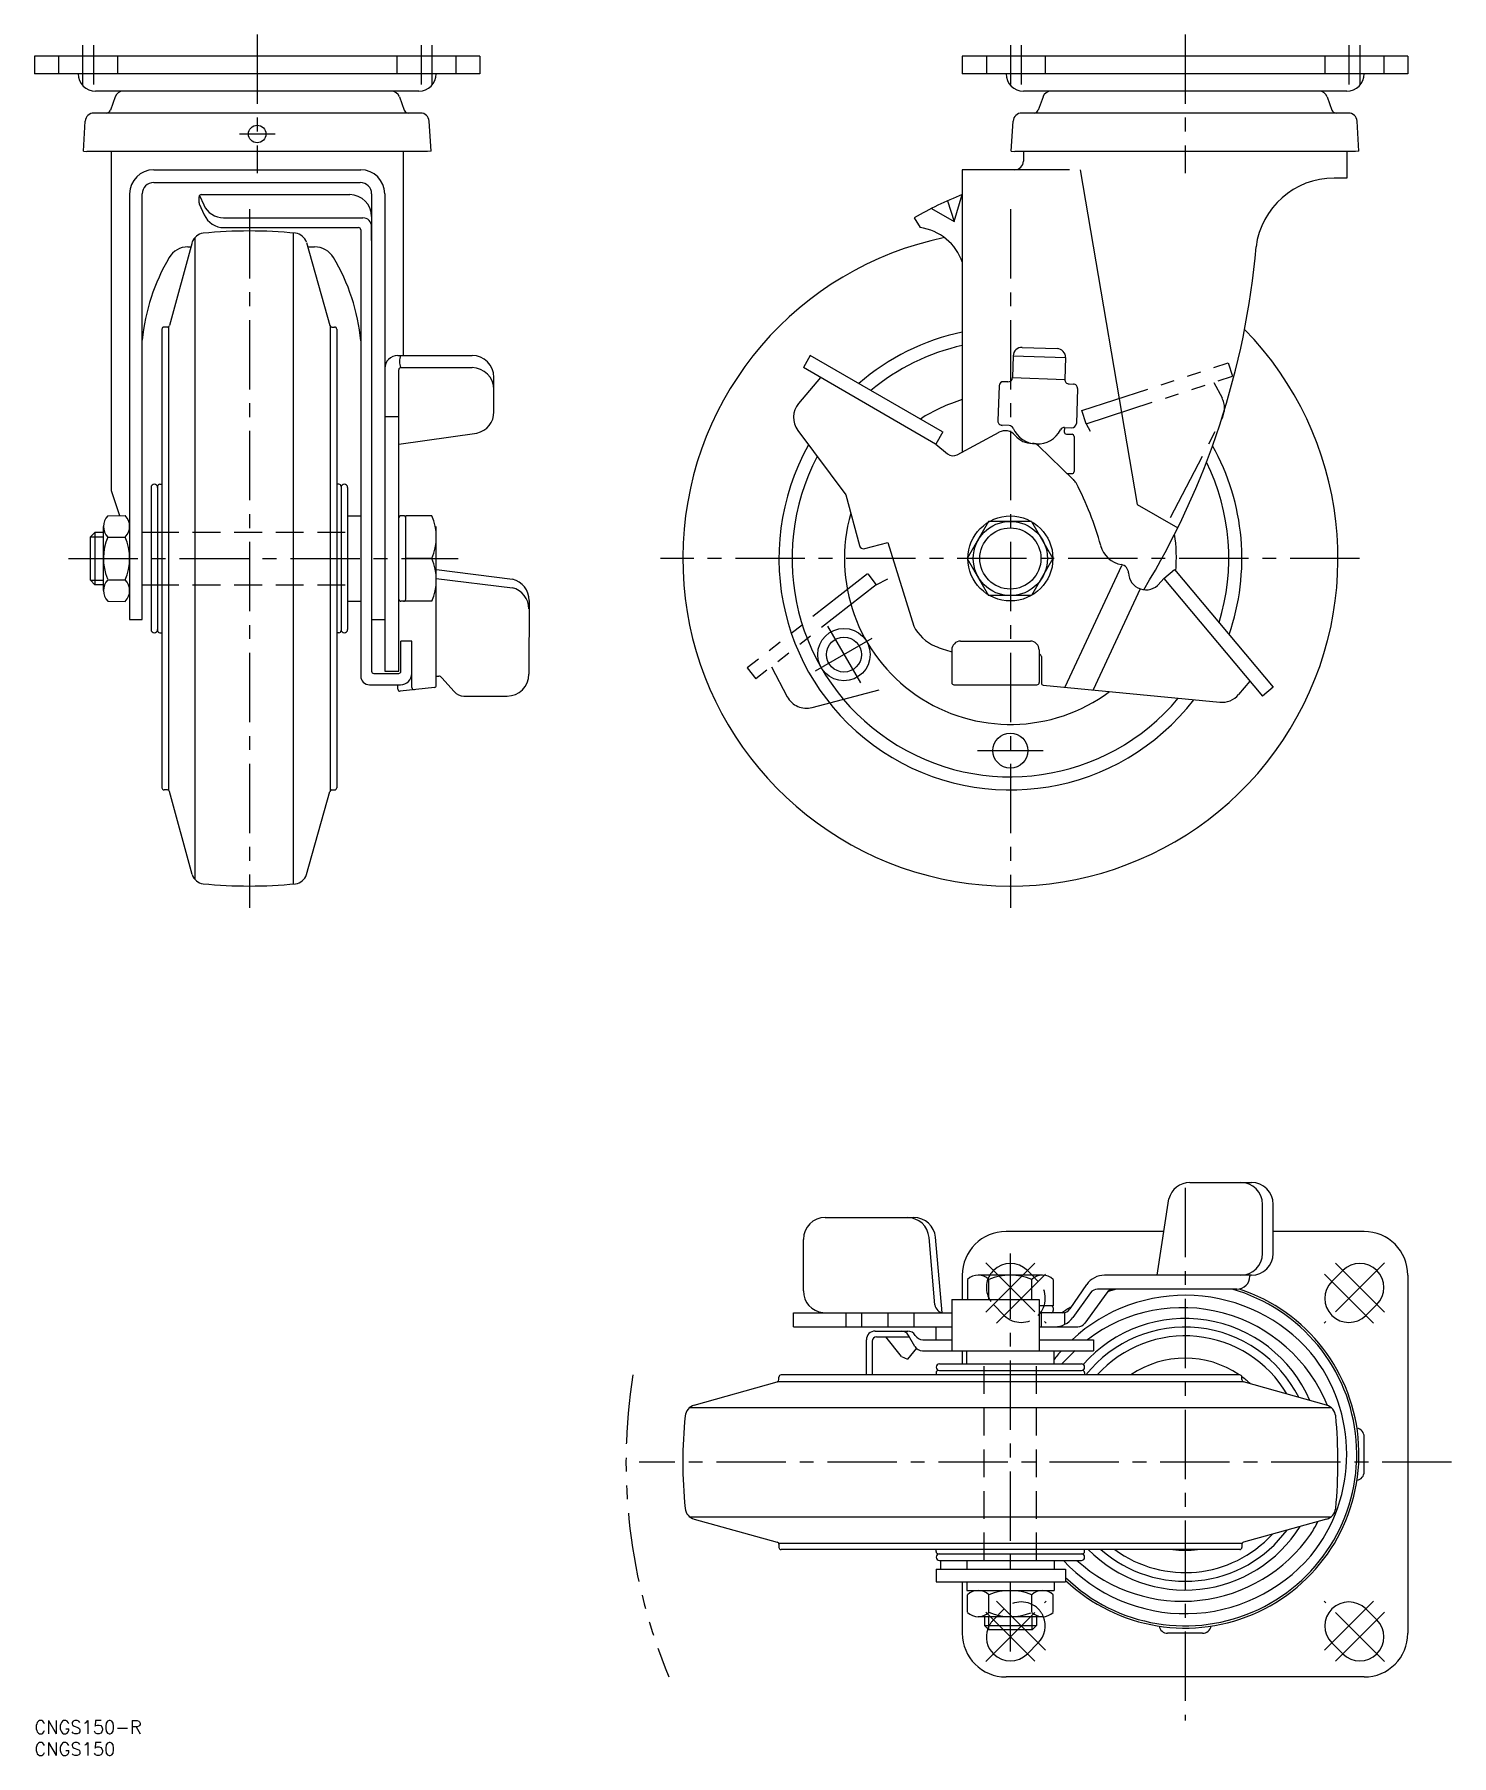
# Model space of a CAD drawing. Extents: x 0 to 324, y -8 to 386.
import ezdxf

# ---------------------------------------------------------------- set-up
doc = ezdxf.new("R2010")
doc.units = 0
doc.header["$LTSCALE"] = 0.5
for name, pattern in [('CENTER', [50.8, 31.75, -6.35, 6.35, -6.35]), ('DASHED', [19.05, 12.7, -6.35]), ('PHANTOM', [63.5, 31.75, -6.35, 6.35, -6.35, 6.35, -6.35])]:
    doc.linetypes.add(name, pattern=pattern)
doc.layers.get('0').update_dxf_attribs({"linetype": 'CONTINUOUS'})
for name, color, linetype in [('MSM_CENTER', 1, 'CENTER'), ('MSM_CONTINUOUS', 7, 'CONTINUOUS'), ('MSM_DASHED', 4, 'DASHED'), ('MSM_IMAGINARY', 6, 'PHANTOM'), ('MSM_NARROW', 5, 'CONTINUOUS'), ('MSM_PART_NUMBER', 7, 'CONTINUOUS')]:
    doc.layers.add(name, color=color, linetype=linetype)
doc.styles.get("Standard").update_dxf_attribs({"font": 'txt.shx', "height": 3, "bigfont": 'bigfont.shx'})

# ---------------------------------------------------------------- blocks, each defined once
blk = doc.blocks.new('*U2')
at = {"layer": 'MSM_PART_NUMBER'}
blk.add_text('CNGS150-R', height=3, dxfattribs=at).set_placement((0, -3))
blk = doc.blocks.new('*U3')
at = {"layer": 'MSM_PART_NUMBER'}
blk.add_text('CNGS150', height=3, dxfattribs=at).set_placement((0, -8))

msp = doc.modelspace()

# ---------------------------------------------------------------- linework, layer by layer
msp.add_line((12.8, 261.11), (13.8, 260.11))
at = {"layer": 'MSM_CENTER'}
for p, q in [((11, 383.61), (11, 374.61)), ((13.5, 383.61), (13.5, 374.61)), ((51, 386.11), (51, 354.31)), ((88.5, 383.61), (88.5, 374.61)), ((91, 383.61), (91, 374.61)), ((223.43, 383.61), (223.43, 374.61)), ((225.93, 383.61), (225.93, 374.61)), ((263.43, 386.11), (263.43, 354.31)), ((300.93, 383.61), (300.93, 374.61)), ((303.43, 383.61), (303.43, 374.61)), ((46.94, 363.31), (55.12, 363.31)), ((49.2, 346.11), (49.2, 186.11)), ((223.43, 346.1), (223.43, 186.11)), ((7.8, 266.11), (97, 266.11)), ((303.34, 266.11), (143.34, 266.11)), ((181.58, 250.6), (189.08, 237.61)), ((178.83, 240.36), (191.82, 247.86)), ((215.93, 222.11), (230.93, 222.11)), ((263.43, 122), (263.43, 0)), ((223.43, 15.8), (223.43, 107)), ((217.78, 104.84), (231.59, 91.02)), ((217.78, 93.52), (229.09, 104.84)), ((309.09, 104.84), (295.28, 91.02)), ((309.09, 93.52), (297.78, 104.84)), ((220.28, 91.02), (231.59, 102.34)), ((306.59, 91.02), (295.28, 102.34)), ((324.43, 59.18), (138.43, 59.18)), ((217.78, 13.52), (231.59, 27.34)), ((217.78, 24.84), (229.09, 13.52)), ((220.28, 27.34), (231.59, 16.02)), ((309.09, 13.52), (295.28, 27.34)), ((306.59, 27.34), (295.28, 16.02)), ((309.09, 24.84), (297.78, 13.52))]:
    msp.add_line(p, q, dxfattribs=at)
at = {"layer": 'MSM_CONTINUOUS'}
for p, q in [((102, 381.11), (0, 381.11)), ((0, 381.11), (0, 377.11)), ((102, 381.11), (102, 377.11)), ((314.43, 381.11), (212.43, 381.11)), ((212.43, 381.11), (212.43, 377.11)), ((314.43, 381.11), (314.43, 377.11)), ((102, 377.11), (0, 377.11)), ((314.43, 377.11), (212.43, 377.11)), ((88, 373.11), (14, 373.11)), ((18.46, 371.78), (17.38, 368.77)), ((83.54, 371.78), (84.62, 368.77)), ((300.43, 373.11), (226.43, 373.11)), ((230.9, 371.78), (229.82, 368.77)), ((295.97, 371.78), (297.05, 368.77)), ((88.37, 368.11), (13.63, 368.11)), ((300.81, 368.11), (226.06, 368.11)), ((11.2, 359.36), (11.63, 366.23)), ((90.8, 359.36), (90.37, 366.23)), ((223.64, 359.36), (224.07, 366.23)), ((303.23, 359.36), (302.8, 366.23)), ((11.2, 359.36), (12, 359.31)), ((90, 359.31), (12, 359.31)), ((17.6, 359.31), (17.6, 281.67)), ((84.4, 359.31), (84.4, 312.58)), ((90.8, 359.36), (90, 359.31)), ((223.64, 359.36), (224.43, 359.31)), ((302.43, 359.31), (224.43, 359.31)), ((226.43, 359.31), (226.43, 357.11)), ((300.43, 359.31), (300.43, 353.21)), ((303.23, 359.36), (302.43, 359.31)), ((27.3, 355.11), (74.7, 355.11)), ((236.93, 355.11), (212.43, 355.11)), ((212.43, 355.11), (212.43, 290.5)), ((239.43, 355.11), (252.43, 278.49)), ((27.3, 352.21), (74.6, 352.21)), ((300.43, 353.21), (297.53, 353.21)), ((21.8, 349.61), (21.8, 252.11)), ((24.7, 252.11), (24.7, 349.61)), ((37.7, 347.53), (37.7, 348.92)), ((37.74, 347.32), (38.87, 344.81)), ((37.79, 349.21), (38.76, 347.06)), ((38.2, 349.42), (72.2, 349.42)), ((77.2, 349.61), (77.2, 240.28)), ((80.2, 349.61), (80.2, 240.28)), ((209.06, 348.01), (210.55, 343.3)), ((210.55, 343.3), (212.43, 349.42)), ((43.32, 344.11), (75.2, 344.11)), ((77.2, 338.92), (77.2, 342.92)), ((201.43, 344.11), (202.75, 341.86)), ((205.38, 346.26), (210.55, 343.3)), ((36.7, 339.53), (36.7, 192.68)), ((43.43, 341.86), (74.2, 341.86)), ((59.2, 340.64), (59.2, 191.58)), ((74.7, 341.36), (74.7, 239.18)), ((36.14, 338.5), (30.91, 319.47)), ((35.14, 337.46), (35.85, 337.46)), ((62.26, 338.5), (67.63, 319.47)), ((62.56, 337.46), (64.15, 337.46)), ((67.7, 319.32), (67.7, 212.89)), ((29.2, 318.61), (29.2, 213.61)), ((30.43, 319.11), (29.7, 319.11)), ((30.7, 319.19), (30.7, 213.03)), ((68.11, 319.11), (68.7, 319.11)), ((69.2, 318.61), (69.2, 213.61)), ((83.2, 312.58), (100.2, 312.58)), ((177.63, 312.58), (176.03, 309.81)), ((207.92, 295.09), (177.63, 312.58)), ((224.07, 312.52), (223.9, 307.52)), ((224.07, 312.52), (236.06, 312.1)), ((226.14, 314.45), (234.13, 314.17)), ((236.06, 312.1), (235.89, 307.07)), ((83.4, 240.28), (83.4, 309.31)), ((83.9, 309.81), (100.2, 309.81)), ((105.2, 299.69), (105.2, 307.51)), ((179.94, 307.55), (174.96, 301.61)), ((206.32, 292.32), (176.03, 309.81)), ((223.9, 307.52), (235.89, 307.1)), ((220.83, 305.62), (220.55, 297.63)), ((222.86, 306.55), (221.86, 306.59)), ((236.85, 306.07), (237.85, 306.03)), ((238.82, 305), (238.54, 297)), ((83.4, 298.54), (80.2, 298.54)), ((223.19, 296.54), (221.51, 296.6)), ((235.79, 296.1), (235.78, 295.08)), ((235.83, 296.1), (237.5, 296.04)), ((83.4, 292.32), (101.32, 294.82)), ((174.78, 295.41), (185.76, 280.67)), ((207.94, 295.08), (206.34, 292.31)), ((206.34, 292.31), (209.07, 290.09)), ((211.28, 289.88), (220.83, 295.02)), ((237.9, 284.15), (229.88, 291.91)), ((236.26, 294.58), (237.54, 294.54)), ((238.02, 294.04), (238.02, 286.03)), ((236.44, 285.57), (237.5, 285.53)), ((17.6, 281.67), (19.51, 275.92)), ((26.7, 282.36), (26.7, 249.86)), ((28.2, 282.61), (28.2, 249.61)), ((28.7, 283.11), (29.2, 283.11)), ((69.7, 283.11), (69.2, 283.11)), ((70.2, 282.61), (70.2, 249.61)), ((71.7, 282.36), (71.7, 249.86)), ((185.76, 280.67), (188.87, 269.08)), ((16.8, 275.91), (20.8, 275.92)), ((71.7, 275.91), (74.7, 275.91)), ((84.5, 275.91), (83.9, 275.91)), ((85, 256.81), (85, 275.91)), ((91, 275.91), (85, 275.91)), ((252.43, 278.49), (261.74, 273.12)), ((12.8, 271.06), (13.8, 272.06)), ((15.8, 272.06), (13.8, 272.06)), ((13.8, 272.06), (13.8, 260.11)), ((15.8, 258.76), (15.8, 273.46)), ((24.7, 272.11), (26.7, 272.11)), ((92, 237.07), (92, 273.46)), ((218.43, 274.6), (213.53, 266.1)), ((228.25, 274.6), (218.43, 274.6)), ((228.25, 274.6), (233.16, 266.1)), ((12.8, 261.11), (12.8, 271.06)), ((16.8, 271.02), (20.8, 271.02)), ((190.09, 268.37), (195.4, 269.79)), ((195.4, 269.79), (201.3, 250.61)), ((90.99, 266.11), (85, 266.11)), ((213.53, 266.1), (218.43, 257.6)), ((233.16, 266.1), (228.25, 257.6)), ((248.84, 264.41), (235.89, 236.63)), ((16.8, 261.2), (20.8, 261.2)), ((92, 261.55), (109.43, 259.41)), ((92.03, 263.61), (109.47, 261.36)), ((258.55, 261.55), (257.3, 260.06)), ((258.55, 261.55), (261, 263.61)), ((258.55, 261.55), (281.17, 234.6)), ((261, 263.61), (283.62, 236.65)), ((15.8, 260.11), (13.8, 260.11)), ((16.8, 256.31), (20.8, 256.29)), ((24.7, 260.11), (26.7, 260.11)), ((71.7, 256.31), (74.7, 256.31)), ((84.5, 256.31), (83.9, 256.31)), ((91.01, 256.31), (84.5, 256.31)), ((113.23, 256.51), (113.2, 239.6)), ((228.25, 257.6), (218.43, 257.6)), ((253.18, 259.15), (242.39, 236)), ((21.8, 252.11), (24.7, 252.11)), ((28.7, 249.11), (29.2, 249.11)), ((69.7, 249.11), (69.2, 249.11)), ((77.2, 252.11), (80.2, 252.11)), ((83.9, 240.28), (83.9, 247.18)), ((86.4, 247.18), (83.9, 247.18)), ((86.4, 236.56), (86.4, 247.18)), ((210.02, 245.18), (210.02, 237.68)), ((212.02, 247.18), (228.02, 247.18)), ((230.02, 245.18), (230.02, 237.68)), ((230.52, 243.64), (230.52, 237.6)), ((76.7, 237.18), (83.8, 237.18)), ((77.7, 239.78), (83.4, 239.78)), ((80.2, 240.28), (83.4, 240.28)), ((83.2, 236.2), (83.2, 237.18)), ((91.56, 236.58), (83.76, 235.7)), ((92, 239.15), (92.55, 239.15)), ((96.08, 235.62), (93.3, 238.81)), ((210.52, 237.18), (229.52, 237.18)), ((230.97, 237.1), (271.36, 233.19)), ((278.27, 238.05), (275.67, 234.96)), ((283.62, 236.65), (281.17, 234.6)), ((98.34, 234.6), (108.2, 234.6)), ((30.43, 213.11), (29.7, 213.11)), ((68.11, 213.11), (68.7, 213.11)), ((36.14, 193.71), (30.91, 212.74)), ((62.26, 193.71), (67.63, 212.74)), ((264.55, 123.22), (278.62, 123.22)), ((257, 102), (259.7, 119.45)), ((181.03, 115.2), (201.33, 115.2)), ((281.17, 107), (281.17, 118.22)), ((283.62, 107), (283.62, 118.22)), ((206.16, 95.23), (204.81, 110.64)), ((207.83, 93.4), (206.31, 110.67)), ((258.55, 112), (222.43, 112)), ((304.43, 112), (283.62, 112)), ((176.03, 98.4), (176.03, 110.2)), ((228.39, 102), (227.32, 103.07)), ((297.04, 100.57), (299.54, 103.07)), ((212.43, 102), (212.43, 96.4)), ((213.62, 101), (213.62, 96.4)), ((230.79, 102), (216.07, 102)), ((218.53, 96.4), (218.53, 101)), ((228.34, 96.4), (228.34, 101)), ((233.25, 101), (233.25, 95)), ((240.89, 99.85), (237.03, 94.26)), ((275.27, 98.8), (243.41, 98.8)), ((278.27, 102), (245.01, 102)), ((278.27, 102), (278.27, 101.8)), ((278.62, 102), (278.27, 102)), ((314.43, 102), (314.43, 20)), ((210.02, 96.4), (230.02, 96.4)), ((210.02, 96.4), (210.02, 84.7)), ((230.02, 96.4), (230.02, 84.7)), ((233.25, 95), (230.02, 95)), ((241.79, 97.97), (237.69, 92.28)), ((245.48, 97.97), (240.49, 91.03)), ((304.82, 92.79), (307.32, 95.29)), ((173.79, 90.2), (173.79, 93.4)), ((173.79, 93.4), (210.02, 93.4)), ((185.76, 93.4), (185.76, 90.2)), ((189.33, 93.4), (189.33, 90.2)), ((195.4, 93.4), (195.4, 90.2)), ((201.3, 93.4), (201.3, 90.2)), ((235.39, 93.4), (230.02, 93.4)), ((230.49, 93.4), (230.49, 90.2)), ((233.25, 94.5), (233.25, 93.9)), ((235.89, 90.74), (235.89, 93.4)), ((173.79, 90.2), (210.02, 90.2)), ((190.47, 79.18), (190.47, 87.2)), ((191.78, 86.88), (191.78, 79.18)), ((192.47, 89.2), (199.92, 89.2)), ((192.78, 87.88), (200.32, 87.88)), ((198.54, 83.36), (194.93, 87.88)), ((201.57, 85.7), (200.13, 88.2)), ((203.39, 87.2), (210.02, 87.2)), ((206.43, 87.2), (206.43, 90.2)), ((230.02, 90.2), (238.87, 90.2)), ((230.02, 87.2), (242.43, 87.2)), ((230.02, 87.2), (236.06, 87.2)), ((242.43, 87.2), (242.43, 84.7)), ((198.54, 83.36), (199.91, 82.75)), ((201.92, 85.26), (199.91, 82.75)), ((203.31, 84.7), (242.43, 84.7)), ((212.43, 84.7), (212.43, 81.7)), ((213.43, 81.7), (213.43, 84.7)), ((233.43, 81.7), (233.43, 84.7)), ((275.93, 79.18), (170.93, 79.18)), ((206.43, 79.7), (206.43, 79.18)), ((207.18, 81.7), (239.68, 81.7)), ((207.18, 80.2), (239.68, 80.2)), ((240.43, 79.7), (240.43, 79.18)), ((151.04, 72.24), (170.07, 77.61)), ((170.21, 77.67), (276.66, 77.67)), ((170.43, 78.09), (170.43, 78.68)), ((276.43, 78.09), (276.43, 78.68)), ((295.83, 72.24), (276.8, 77.61)), ((150.01, 71.68), (296.86, 71.68)), ((304.43, 57), (304.43, 65)), ((150.01, 46.68), (296.86, 46.68)), ((151.04, 46.12), (170.07, 40.89)), ((295.83, 46.12), (276.8, 40.89)), ((170.43, 40.41), (170.43, 39.68)), ((170.44, 40.67), (276.51, 40.67)), ((276.43, 40.41), (276.43, 39.68)), ((275.93, 39.18), (170.93, 39.18)), ((206.43, 38.7), (206.43, 39.18)), ((206.93, 38.2), (239.93, 38.2)), ((207.18, 36.7), (239.68, 36.7)), ((207.43, 36.7), (207.43, 34.7)), ((213.43, 36.7), (213.43, 34.7)), ((233.43, 36.7), (233.43, 34.7)), ((240.43, 38.7), (240.43, 39.18)), ((206.43, 34.7), (236.06, 34.7)), ((206.43, 34.7), (206.43, 31.8)), ((206.43, 31.8), (236.06, 31.8)), ((212.43, 31.8), (212.43, 20)), ((213.43, 31.8), (213.43, 29.8)), ((233.43, 31.8), (233.43, 29.8)), ((236.06, 34.7), (236.06, 31.8)), ((213.43, 29.8), (233.43, 29.8)), ((213.63, 24.8), (213.62, 28.8)), ((218.53, 24.8), (218.53, 28.8)), ((228.34, 24.8), (228.34, 28.8)), ((233.24, 24.8), (233.25, 28.8)), ((230.78, 23.8), (216.08, 23.8)), ((217.48, 23.8), (217.48, 21.8)), ((229.43, 23.8), (229.43, 21.8)), ((304.82, 25.57), (307.32, 23.07)), ((217.48, 21.8), (229.43, 21.8)), ((218.48, 20.8), (217.48, 21.8)), ((228.43, 20.8), (218.48, 20.8)), ((228.43, 20.8), (229.43, 21.8)), ((267.43, 20), (259.43, 20)), ((229.82, 17.79), (227.32, 15.29)), ((297.04, 17.79), (299.54, 15.29)), ((304.43, 10), (222.43, 10))]:
    msp.add_line(p, q, dxfattribs=at)
for centre, radius in [((51, 363.31), 2), ((223.43, 266.11), 9.73), ((223.43, 266.11), 8.5), ((223.43, 266.11), 7), ((185.33, 244.11), 6), ((185.33, 244.11), 4), ((223.43, 222.11), 4)]:
    msp.add_circle(centre, radius, dxfattribs=at)
for centre, radius, start, end in [((14, 377.11), 4, 180, 270), ((88, 377.11), 4, 270, 0), ((226.43, 377.11), 4, 180, 270), ((300.43, 377.11), 4, 270, 0), ((20.35, 371.11), 2, 89.9993, 160.287), ((81.66, 371.11), 2, 19.7131, 89.9999), ((232.78, 371.11), 2, 89.9993, 160.287), ((294.09, 371.11), 2, 19.7131, 89.9999), ((13.63, 366.11), 2, 90, 176.424), ((16.44, 369.11), 1, 270, 340.289), ((85.56, 369.11), 1, 199.711, 270), ((88.37, 366.11), 2, 3.5763, 90), ((226.06, 366.11), 2, 90, 176.424), ((228.88, 369.11), 1, 270, 340.289), ((297.99, 369.11), 1, 199.711, 270), ((300.81, 366.11), 2, 3.5763, 90), ((27.3, 349.61), 5.5, 90, 180), ((74.7, 349.61), 5.5, 0, 90), ((224.43, 357.11), 2, 270, 0), ((27.3, 349.61), 2.6, 90, 180), ((74.6, 349.61), 2.6, 0, 90), ((297.53, 335.21), 18, 90, 172.806), ((38.2, 348.92), 0.5, 90, 180), ((38.2, 347.53), 0.5, 180, 204.1874), ((43.32, 349.11), 5, 204.1874, 270), ((72.2, 344.42), 5, 0, 90), ((240.54, 277.2), 77.5, 111.2669, 120.308), ((43.43, 346.86), 5, 204.1874, 270), ((75.2, 342.11), 2, 0, 90), ((39, 337.61), 3, 97.4349, 162.6413), ((49.2, 234.18), 106.92, 84.3174, 95.6826), ((59.4, 337.61), 3, 17.3582, 82.5651), ((74.2, 341.36), 0.5, 0, 90), ((223.43, 266.11), 75, 101.6141, 44.3838), ((201.19, 330.12), 11.85, 18.4255, 82.4772), ((69.89, 311.88), 45.39, 149.369, 174.6862), ((35.14, 332.46), 5, 90, 149.369), ((64.15, 332.46), 5, 30.9221, 90), ((29.51, 311.71), 45.39, 5.3138, 30.9221), ((99.5, 353.02), 180.85, 328.6628, 355.0657), ((30.43, 319.61), 0.5, 270, 344.6445), ((68.11, 319.61), 0.5, 195.7518, 270), ((29.7, 318.61), 0.5, 90, 180), ((68.7, 318.61), 0.5, 0, 90), ((223.43, 266.11), 53, 101.9786, 130.894), ((83.2, 309.58), 3, 90, 180), ((86.43, 311.2), 2.89, 151.2989, 208.7011), ((100.2, 307.58), 5, 0, 90), ((223.43, 266.11), 50, 102.709, 129.6988), ((226.07, 312.45), 2, 88.0002, 177.999), ((234.07, 312.17), 2, 358, 88.0001), ((83.9, 309.31), 0.5, 90, 180), ((100.2, 304.81), 5, 0, 90), ((222.9, 307.55), 1, 267.999, 357.999), ((221.83, 305.59), 1, 88.0011, 177.999), ((236.89, 307.07), 1, 177.999, 268.001), ((237.82, 305.03), 1, 357.999, 87.9992), ((100.2, 299.69), 5, 282.9175, 0), ((178.79, 298.4), 5, 140, 216.683), ((223.43, 266.11), 38, 106.8264, 122.837), ((221.55, 297.59), 1, 177.999, 267.999), ((223.15, 295.54), 1, 23.3756, 87.9949), ((229.58, 298.32), 6, 203.377, 268), ((235.8, 295.1), 1, 88.0054, 152.625), ((237.54, 297.04), 1, 268.001, 357.999), ((223.43, 266.11), 53, 150.6327, 322.3979), ((222.24, 292.37), 3, 39.619, 118.596), ((228.4, 297.47), 5, 219.619, 270.742), ((228.49, 290.47), 2, 45.538, 90.742), ((229.58, 298.32), 6, 268, 332.623), ((236.28, 295.08), 0.5, 179.4905, 268.0168), ((237.52, 294.04), 0.5, 0, 88.0168), ((223.43, 266.11), 53, 340.8443, 29.16), ((223.43, 266.11), 50, 152.169, 320.2169), ((210.33, 291.64), 2, 230.769, 298.2927), ((223.43, 266.11), 50, 342.9201, 26.1597), ((237.52, 286.03), 0.5, 268.0168, 0), ((235.81, 282), 3, 27.7434, 45.965), ((27.45, 282.36), 0.75, 90, 180), ((27.45, 282.36), 0.75, 0, 90), ((28.7, 282.61), 0.5, 90, 180), ((69.7, 282.61), 0.5, 0, 90), ((70.95, 282.36), 0.75, 90, 180), ((70.95, 282.36), 0.75, 0, 90), ((176.52, 250.81), 70, 15.1006, 27.7446), ((19.29, 273.46), 3.49, 135.5311, 224.469), ((18.29, 273.47), 3.51, 315.654, 44.346), ((83.9, 275.41), 0.5, 90, 180), ((84.5, 275.41), 0.5, 0.0018, 90), ((79.46, 271), 12.54, 337.0411, 23.0348), ((223.43, 266.11), 38, 164.1444, 306.6858), ((28.34, 266.11), 12.54, 156.9652, 201.742), ((9.26, 266.11), 12.54, 336.9628, 23.035), ((189.83, 269.33), 1, 195.002, 285.001), ((249.89, 270.61), 6, 195.1006, 259.8928), ((223.43, 266.11), 38, 355.6501, 8.4344), ((79.48, 261.2), 12.52, 337.0172, 23.0437), ((248.49, 262.73), 2, 1.9064, 79.8928), ((19.29, 258.75), 3.49, 135.531, 224.4689), ((18.29, 258.75), 3.51, 315.654, 44.346), ((108.23, 256.51), 5, 0, 75.733), ((254.49, 262.93), 4, 181.906, 319.9997), ((83.9, 256.81), 0.5, 180, 270), ((84.5, 256.81), 0.5, 270, 0.0018), ((108.2, 254.56), 5, 0, 75.733), ((27.45, 249.86), 0.75, 180, 270), ((27.45, 249.86), 0.75, 270, 0), ((28.7, 249.61), 0.5, 180, 270), ((69.7, 249.61), 0.5, 270, 0), ((70.95, 249.86), 0.75, 180, 270), ((70.95, 249.86), 0.75, 270, 0), ((210.18, 255.21), 10, 207.384, 246.404), ((215.59, 267.58), 23.5, 246.404, 256.2966), ((212.02, 245.18), 2, 90.0007, 180), ((228.02, 245.18), 2, 359.999, 90.0001), ((230.02, 243.65), 0.5, 0.0012, 89.998), ((76.7, 239.18), 2, 180, 270), ((77.7, 240.28), 0.5, 180, 270), ((83.4, 240.28), 0.5, 270, 0), ((83.8, 239.78), 2.6, 270, 0), ((86.9, 236.56), 0.5, 180, 276.4043), ((91.5, 237.07), 0.5, 276.4043, 0), ((92.55, 238.15), 1, 41.162, 90), ((108.2, 239.6), 5, 270, 0), ((210.52, 237.68), 0.5, 180.0014, 270), ((229.52, 237.68), 0.5, 270, 0.0014), ((231.02, 237.6), 0.5, 179.996, 264.475), ((83.7, 236.2), 0.5, 180, 276.4043), ((98.34, 237.6), 3, 221.162, 270), ((271.84, 238.17), 5, 264.474, 320.0002), ((29.7, 213.61), 0.5, 180, 270), ((30.43, 212.61), 0.5, 15.3555, 90), ((68.11, 212.61), 0.5, 90, 164.2482), ((68.7, 213.61), 0.5, 270, 0), ((39, 194.61), 3, 197.3587, 262.5651), ((59.4, 194.61), 3, 277.4349, 342.6418), ((49.2, 298.03), 106.92, 264.3174, 275.6826), ((264.55, 118.22), 5, 90, 165.733), ((276.17, 118.22), 5, 0, 90), ((278.62, 118.22), 5, 0, 90), ((181.03, 110.2), 5, 90, 180), ((199.83, 110.2), 5, 5.0122, 90), ((201.33, 110.2), 5, 5.4052, 90), ((222.43, 102), 10, 90, 180), ((304.43, 102), 10, 0, 90), ((276.17, 107), 5, 270, 0), ((278.62, 107), 5, 270, 0), ((223.43, 99.18), 5.5, 135, 149.1605), ((223.43, 99.18), 5.5, 45, 135), ((303.43, 99.18), 5.5, 45, 135), ((303.43, 99.18), 5.5, 315, 45), ((216.07, 98.49), 3.51, 45.6517, 134.3436), ((223.43, 89.46), 12.54, 66.9651, 113.0329), ((230.79, 98.49), 3.51, 45.6518, 134.3437), ((263.43, 61), 39.8, 226.544, 71.763), ((263.43, 61), 39.3, 225.8493, 74.1236), ((245.01, 97), 5, 90, 145.3168), ((243.41, 96.8), 2, 90, 144.2655), ((247.11, 96.8), 2, 90, 144.2655), ((258.43, 61), 39.3, 105.8764, 109.0042), ((275.27, 101.8), 3, 270, 0), ((300.93, 96.68), 5.5, 135, 225), ((181.03, 98.4), 5, 180, 263.8431), ((208.15, 95.4), 2, 185.0122, 270), ((232.75, 94.5), 0.5, 0, 90.0018), ((258.43, 61), 39.8, 121.9237, 125.5027), ((263.46, 59.38), 38.02, 40.8657, 132.9646), ((232.75, 93.9), 0.5, 270, 0), ((233.64, 95.2), 5, 270, 324.2655), ((235.39, 95.4), 2, 270, 325.3168), ((238.87, 92.2), 2, 270, 324.2655), ((263.43, 61), 31.1, 23.3527, 138.5944), ((262.82, 58.79), 35.78, 21.9876, 127.4409), ((300.93, 96.68), 5.5, 225, 315), ((192.47, 87.2), 2, 90, 180), ((192.78, 86.88), 1, 90, 180), ((198.4, 87.2), 2, 30, 90), ((199.92, 87.2), 2, 30, 90), ((203.39, 89.2), 2, 210, 270), ((263.43, 61), 29.1, 26.6315, 141.3337), ((263.43, 61), 27.1, 30.6202, 137.864), ((203.31, 86.7), 2, 210, 270), ((263.42, 59.49), 37.91, 138.3164, 142.2878), ((258.43, 61), 31.1, 130.3538, 138.2718), ((263.43, 61), 22, 55.7325, 124.2675), ((263.43, 61), 37, 321.0607, 38.9393), ((170.93, 78.68), 0.5, 90, 180), ((207.18, 80.95), 0.75, 90, 180), ((207.18, 80.95), 0.75, 180, 270), ((206.93, 79.7), 0.5, 90, 180), ((239.68, 80.95), 0.75, 0, 90), ((239.68, 80.95), 0.75, 270, 0), ((239.93, 79.7), 0.5, 0, 90), ((275.93, 78.68), 0.5, 0, 90), ((169.93, 78.09), 0.5, 285.7518, 0), ((263.43, 61), 22, 47.3274, 53.7947), ((276.93, 78.09), 0.5, 180, 254.2482), ((151.93, 69.38), 3, 107.3582, 172.5651), ((294.93, 69.38), 3, 7.4349, 72.6418), ((255.36, 59.18), 106.92, 174.3174, 185.6826), ((191.51, 59.18), 106.92, 354.3174, 5.6826), ((302.43, 65), 2, 0, 79.9566), ((302.43, 57), 2, 280.0434, 360), ((151.93, 48.98), 3, 187.4349, 252.6413), ((294.93, 48.98), 3, 287.3587, 352.5651), ((263.43, 61), 31.1, 224.5531, 327.8577), ((263.43, 61), 29.1, 228.572, 323.3638), ((263.43, 61), 34.1, 327.5607, 333.1037), ((169.93, 40.41), 0.5, 0, 74.6445), ((170.93, 39.68), 0.5, 180, 270), ((262.82, 63.11), 35.78, 227.569, 325.2369), ((263.43, 61), 27.1, 233.6221, 317.5687), ((275.93, 39.68), 0.5, 270, 0), ((276.93, 40.41), 0.5, 105.3555, 180), ((206.93, 38.7), 0.5, 180, 270), ((207.18, 37.45), 0.75, 90, 180), ((207.18, 37.45), 0.75, 180, 270), ((263.42, 62.41), 37.91, 222.7036, 319.4111), ((239.68, 37.45), 0.75, 0, 90), ((239.68, 37.45), 0.75, 270, 0), ((239.93, 38.7), 0.5, 270, 0), ((263.43, 61), 22, 262.6415, 277.3585), ((216.07, 26.29), 3.51, 45.654, 134.346), ((223.43, 17.26), 12.54, 66.9628, 113.035), ((230.79, 26.29), 3.51, 45.654, 134.346), ((216.08, 27.29), 3.49, 225.5311, 314.469), ((223.43, 36.34), 12.54, 246.9652, 291.742), ((230.79, 27.29), 3.49, 225.531, 314.4689), ((225.93, 21.68), 5.5, 315, 22.7358), ((300.93, 21.68), 5.5, 135, 225), ((300.93, 21.68), 5.5, 45, 135), ((222.43, 20), 10, 180, 270), ((223.43, 19.18), 5.5, 160.3581, 225), ((259.43, 22), 2, 190.0434, 270), ((267.43, 22), 2, 270, 349.9566), ((304.43, 20), 10, 270, 0), ((303.43, 19.18), 5.5, 315, 45), ((223.43, 19.18), 5.5, 225, 315), ((303.43, 19.18), 5.5, 225, 315)]:
    msp.add_arc(centre, radius, start, end, dxfattribs=at)
at = {"layer": 'MSM_DASHED'}
for p, q in [((5.5, 381.11), (5.5, 377.11)), ((19, 381.11), (19, 377.11)), ((83, 381.11), (83, 377.11)), ((96.5, 381.11), (96.5, 377.11)), ((217.93, 381.11), (217.93, 377.11)), ((231.43, 381.11), (231.43, 377.11)), ((295.43, 381.11), (295.43, 377.11)), ((308.93, 381.11), (308.93, 377.11)), ((26.7, 272.11), (71.7, 272.11)), ((26.7, 260.11), (71.7, 260.11)), ((229.82, 100.57), (228.39, 102)), ((222.04, 92.79), (219.54, 95.29)), ((217.43, 36.7), (217.43, 81.7)), ((229.43, 36.7), (229.43, 81.7)), ((222.04, 25.57), (219.54, 23.07))]:
    msp.add_line(p, q, dxfattribs=at)
for centre, start, end in [((223.43, 99.18), 149.1605, 225), ((225.93, 96.68), 315, 45), ((225.93, 96.68), 225, 315), ((225.93, 21.68), 45, 135), ((225.93, 21.68), 22.7358, 45), ((223.43, 19.18), 135, 160.3581)]:
    msp.add_arc(centre, 5.5, start, end, dxfattribs=at)
at = {"layer": 'MSM_IMAGINARY'}
for p, q in [((239.82, 300.01), (273.29, 310.88)), ((240.81, 296.96), (274.28, 307.84)), ((273.29, 310.88), (274.28, 307.84)), ((269.99, 306.44), (271.89, 302.87)), ((240.81, 296.96), (239.82, 300.01)), ((240.81, 296.96), (241.73, 295.25)), ((260.06, 275.49), (271.91, 298.22)), ((190.75, 262.58), (163.19, 241.05)), ((190.77, 262.6), (192.74, 260.08)), ((192.72, 260.06), (195.37, 261.47)), ((192.72, 260.06), (165.16, 238.53)), ((163.19, 241.05), (165.16, 238.53)), ((168.71, 241.31), (172.35, 234.46)), ((178.04, 231.97), (195.82, 236.63))]:
    msp.add_line(p, q, dxfattribs=at)
for centre, radius, start, end in [((267.47, 300.53), 5, 332.475, 28), ((176.77, 236.81), 5, 208, 284.683), ((263.43, 59.18), 128, 171.0107, 202.5958)]:
    msp.add_arc(centre, radius, start, end, dxfattribs=at)
at = {"layer": 'MSM_NARROW'}
for p, q in [((12.8, 271.06), (15.8, 271.06)), ((12.8, 261.11), (15.8, 261.11)), ((218.48, 20.8), (218.48, 23.8)), ((228.43, 20.8), (228.43, 23.8))]:
    msp.add_line(p, q, dxfattribs=at)

# ---------------------------------------------------------------- block references
at = {"layer": 'MSM_CONTINUOUS'}
for name in ['*U2', '*U3']:
    msp.add_blockref(name, (0, 0), dxfattribs=at)

doc.saveas('drawing.dxf')
